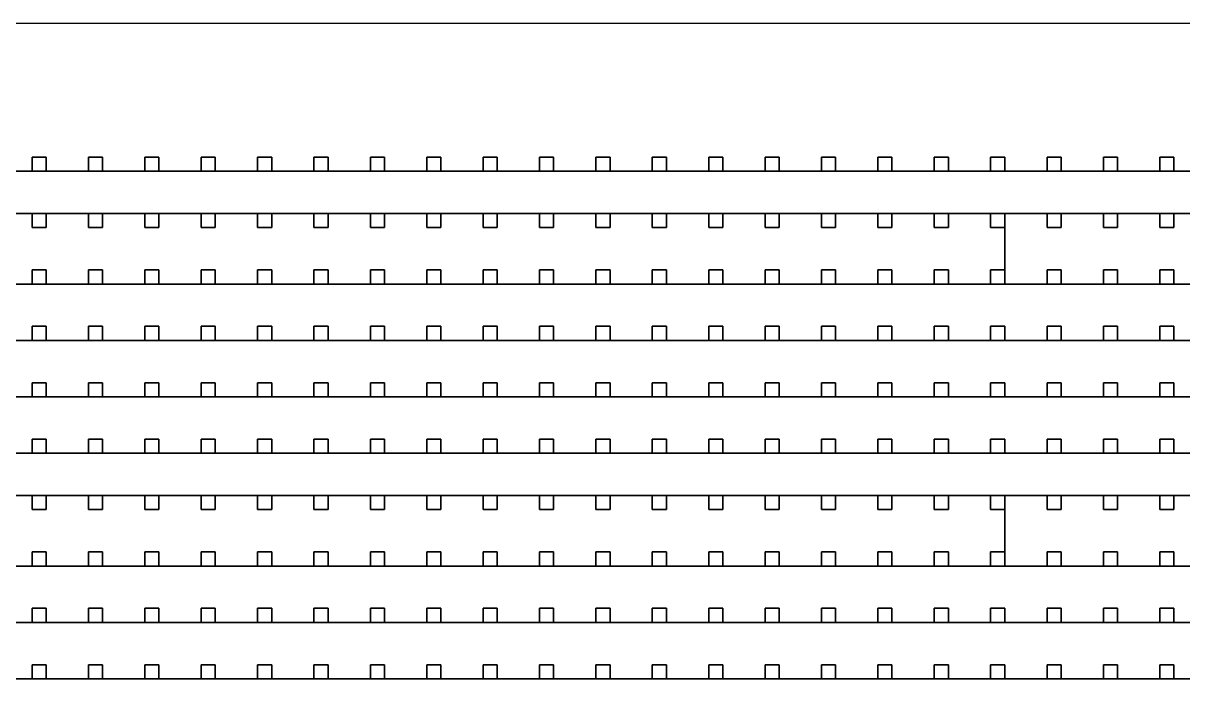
# Model space of a CAD drawing. Extents: x -3500 to 3500, y -3500 to 3500.
# Drawn here: x -1778 to 278, y 2338 to 3500 of the extents above; entities that cross this region are included whole.
import ezdxf

# ---------------------------------------------------------------- set-up
doc = ezdxf.new("R2010")
doc.units = 0
for name, color, linetype in [('L5D0', 3, 'CONTINUOUS'), ('L5D100', 7, 'CONTINUOUS'), ('L5D101', 6, 'CONTINUOUS')]:
    doc.layers.add(name, color=color, linetype=linetype)

# ---------------------------------------------------------------- blocks, each defined once
blk = doc.blocks.new('ground_main_5')
at = {"layer": 'L5D0'}
blk.add_lwpolyline([(-3500, 3500), (3500, 3500)], dxfattribs=at)
blk = doc.blocks.new('TOP_main_5_Cheese_diff')
at = {"layer": 'L5D101'}
for points in [[(-1762.5, 3237.5), (-1762.5, 3262.5), (-1737.5, 3262.5), (-1737.5, 3237.5)], [(-1662.5, 3237.5), (-1662.5, 3262.5), (-1637.5, 3262.5), (-1637.5, 3237.5)], [(-1562.5, 3237.5), (-1562.5, 3262.5), (-1537.5, 3262.5), (-1537.5, 3237.5)], [(-1462.5, 3237.5), (-1462.5, 3262.5), (-1437.5, 3262.5), (-1437.5, 3237.5)], [(-1362.5, 3237.5), (-1362.5, 3262.5), (-1337.5, 3262.5), (-1337.5, 3237.5)], [(-1262.5, 3237.5), (-1262.5, 3262.5), (-1237.5, 3262.5), (-1237.5, 3237.5)], [(-1162.5, 3237.5), (-1162.5, 3262.5), (-1137.5, 3262.5), (-1137.5, 3237.5)], [(-1062.5, 3237.5), (-1062.5, 3262.5), (-1037.5, 3262.5), (-1037.5, 3237.5)], [(-962.5, 3237.5), (-962.5, 3262.5), (-937.5, 3262.5), (-937.5, 3237.5)], [(-862.5, 3237.5), (-862.5, 3262.5), (-837.5, 3262.5), (-837.5, 3237.5)], [(-762.5, 3237.5), (-762.5, 3262.5), (-737.5, 3262.5), (-737.5, 3237.5)], [(-662.5, 3237.5), (-662.5, 3262.5), (-637.5, 3262.5), (-637.5, 3237.5)], [(-562.5, 3237.5), (-562.5, 3262.5), (-537.5, 3262.5), (-537.5, 3237.5)], [(-462.5, 3237.5), (-462.5, 3262.5), (-437.5, 3262.5), (-437.5, 3237.5)], [(-362.5, 3237.5), (-362.5, 3262.5), (-337.5, 3262.5), (-337.5, 3237.5)], [(-262.5, 3237.5), (-262.5, 3262.5), (-237.5, 3262.5), (-237.5, 3237.5)], [(-162.5, 3237.5), (-162.5, 3262.5), (-137.5, 3262.5), (-137.5, 3237.5)], [(-62.5, 3237.5), (-62.5, 3262.5), (-37.5, 3262.5), (-37.5, 3237.5)], [(37.5, 3237.5), (37.5, 3262.5), (62.5, 3262.5), (62.5, 3237.5)], [(137.5, 3237.5), (137.5, 3262.5), (162.5, 3262.5), (162.5, 3237.5)], [(237.5, 3237.5), (237.5, 3262.5), (262.5, 3262.5), (262.5, 3237.5)], [(-1762.5, 3137.5), (-1762.5, 3162.5), (-1737.5, 3162.5), (-1737.5, 3137.5)], [(-1662.5, 3137.5), (-1662.5, 3162.5), (-1637.5, 3162.5), (-1637.5, 3137.5)], [(-1562.5, 3137.5), (-1562.5, 3162.5), (-1537.5, 3162.5), (-1537.5, 3137.5)], [(-1462.5, 3137.5), (-1462.5, 3162.5), (-1437.5, 3162.5), (-1437.5, 3137.5)], [(-1362.5, 3137.5), (-1362.5, 3162.5), (-1337.5, 3162.5), (-1337.5, 3137.5)], [(-1262.5, 3137.5), (-1262.5, 3162.5), (-1237.5, 3162.5), (-1237.5, 3137.5)], [(-1162.5, 3137.5), (-1162.5, 3162.5), (-1137.5, 3162.5), (-1137.5, 3137.5)], [(-1062.5, 3137.5), (-1062.5, 3162.5), (-1037.5, 3162.5), (-1037.5, 3137.5)], [(-962.5, 3137.5), (-962.5, 3162.5), (-937.5, 3162.5), (-937.5, 3137.5)], [(-862.5, 3137.5), (-862.5, 3162.5), (-837.5, 3162.5), (-837.5, 3137.5)], [(-762.5, 3137.5), (-762.5, 3162.5), (-737.5, 3162.5), (-737.5, 3137.5)], [(-662.5, 3137.5), (-662.5, 3162.5), (-637.5, 3162.5), (-637.5, 3137.5)], [(-562.5, 3137.5), (-562.5, 3162.5), (-537.5, 3162.5), (-537.5, 3137.5)], [(-462.5, 3137.5), (-462.5, 3162.5), (-437.5, 3162.5), (-437.5, 3137.5)], [(-362.5, 3137.5), (-362.5, 3162.5), (-337.5, 3162.5), (-337.5, 3137.5)], [(-262.5, 3137.5), (-262.5, 3162.5), (-237.5, 3162.5), (-237.5, 3137.5)], [(-162.5, 3137.5), (-162.5, 3162.5), (-137.5, 3162.5), (-137.5, 3137.5)], [(-62.5, 3137.5), (-62.5, 3162.5), (-37.5, 3162.5), (-37.5, 3137.5)], [(37.5, 3137.5), (37.5, 3162.5), (62.5, 3162.5), (62.5, 3137.5)], [(137.5, 3137.5), (137.5, 3162.5), (162.5, 3162.5), (162.5, 3137.5)], [(237.5, 3137.5), (237.5, 3162.5), (262.5, 3162.5), (262.5, 3137.5)], [(-1762.5, 3037.5), (-1762.5, 3062.5), (-1737.5, 3062.5), (-1737.5, 3037.5)], [(-1662.5, 3037.5), (-1662.5, 3062.5), (-1637.5, 3062.5), (-1637.5, 3037.5)], [(-1562.5, 3037.5), (-1562.5, 3062.5), (-1537.5, 3062.5), (-1537.5, 3037.5)], [(-1462.5, 3037.5), (-1462.5, 3062.5), (-1437.5, 3062.5), (-1437.5, 3037.5)], [(-1362.5, 3037.5), (-1362.5, 3062.5), (-1337.5, 3062.5), (-1337.5, 3037.5)], [(-1262.5, 3037.5), (-1262.5, 3062.5), (-1237.5, 3062.5), (-1237.5, 3037.5)], [(-1162.5, 3037.5), (-1162.5, 3062.5), (-1137.5, 3062.5), (-1137.5, 3037.5)], [(-1062.5, 3037.5), (-1062.5, 3062.5), (-1037.5, 3062.5), (-1037.5, 3037.5)], [(-962.5, 3037.5), (-962.5, 3062.5), (-937.5, 3062.5), (-937.5, 3037.5)], [(-862.5, 3037.5), (-862.5, 3062.5), (-837.5, 3062.5), (-837.5, 3037.5)], [(-762.5, 3037.5), (-762.5, 3062.5), (-737.5, 3062.5), (-737.5, 3037.5)], [(-662.5, 3037.5), (-662.5, 3062.5), (-637.5, 3062.5), (-637.5, 3037.5)], [(-562.5, 3037.5), (-562.5, 3062.5), (-537.5, 3062.5), (-537.5, 3037.5)], [(-462.5, 3037.5), (-462.5, 3062.5), (-437.5, 3062.5), (-437.5, 3037.5)], [(-362.5, 3037.5), (-362.5, 3062.5), (-337.5, 3062.5), (-337.5, 3037.5)], [(-262.5, 3037.5), (-262.5, 3062.5), (-237.5, 3062.5), (-237.5, 3037.5)], [(-162.5, 3037.5), (-162.5, 3062.5), (-137.5, 3062.5), (-137.5, 3037.5)], [(-62.5, 3037.5), (-62.5, 3062.5), (-37.5, 3062.5), (-37.5, 3037.5)], [(37.5, 3037.5), (37.5, 3062.5), (62.5, 3062.5), (62.5, 3037.5)], [(137.5, 3037.5), (137.5, 3062.5), (162.5, 3062.5), (162.5, 3037.5)], [(237.5, 3037.5), (237.5, 3062.5), (262.5, 3062.5), (262.5, 3037.5)], [(-1762.5, 2937.5), (-1762.5, 2962.5), (-1737.5, 2962.5), (-1737.5, 2937.5)], [(-1662.5, 2937.5), (-1662.5, 2962.5), (-1637.5, 2962.5), (-1637.5, 2937.5)], [(-1562.5, 2937.5), (-1562.5, 2962.5), (-1537.5, 2962.5), (-1537.5, 2937.5)], [(-1462.5, 2937.5), (-1462.5, 2962.5), (-1437.5, 2962.5), (-1437.5, 2937.5)], [(-1362.5, 2937.5), (-1362.5, 2962.5), (-1337.5, 2962.5), (-1337.5, 2937.5)], [(-1262.5, 2937.5), (-1262.5, 2962.5), (-1237.5, 2962.5), (-1237.5, 2937.5)], [(-1162.5, 2937.5), (-1162.5, 2962.5), (-1137.5, 2962.5), (-1137.5, 2937.5)], [(-1062.5, 2937.5), (-1062.5, 2962.5), (-1037.5, 2962.5), (-1037.5, 2937.5)], [(-962.5, 2937.5), (-962.5, 2962.5), (-937.5, 2962.5), (-937.5, 2937.5)], [(-862.5, 2937.5), (-862.5, 2962.5), (-837.5, 2962.5), (-837.5, 2937.5)], [(-762.5, 2937.5), (-762.5, 2962.5), (-737.5, 2962.5), (-737.5, 2937.5)], [(-662.5, 2937.5), (-662.5, 2962.5), (-637.5, 2962.5), (-637.5, 2937.5)], [(-562.5, 2937.5), (-562.5, 2962.5), (-537.5, 2962.5), (-537.5, 2937.5)], [(-462.5, 2937.5), (-462.5, 2962.5), (-437.5, 2962.5), (-437.5, 2937.5)], [(-362.5, 2937.5), (-362.5, 2962.5), (-337.5, 2962.5), (-337.5, 2937.5)], [(-262.5, 2937.5), (-262.5, 2962.5), (-237.5, 2962.5), (-237.5, 2937.5)], [(-162.5, 2937.5), (-162.5, 2962.5), (-137.5, 2962.5), (-137.5, 2937.5)], [(-62.5, 2937.5), (-62.5, 2962.5), (-37.5, 2962.5), (-37.5, 2937.5)], [(37.5, 2937.5), (37.5, 2962.5), (62.5, 2962.5), (62.5, 2937.5)], [(137.5, 2937.5), (137.5, 2962.5), (162.5, 2962.5), (162.5, 2937.5)], [(237.5, 2937.5), (237.5, 2962.5), (262.5, 2962.5), (262.5, 2937.5)], [(-1762.5, 2837.5), (-1762.5, 2862.5), (-1737.5, 2862.5), (-1737.5, 2837.5)], [(-1662.5, 2837.5), (-1662.5, 2862.5), (-1637.5, 2862.5), (-1637.5, 2837.5)], [(-1562.5, 2837.5), (-1562.5, 2862.5), (-1537.5, 2862.5), (-1537.5, 2837.5)], [(-1462.5, 2837.5), (-1462.5, 2862.5), (-1437.5, 2862.5), (-1437.5, 2837.5)], [(-1362.5, 2837.5), (-1362.5, 2862.5), (-1337.5, 2862.5), (-1337.5, 2837.5)], [(-1262.5, 2837.5), (-1262.5, 2862.5), (-1237.5, 2862.5), (-1237.5, 2837.5)], [(-1162.5, 2837.5), (-1162.5, 2862.5), (-1137.5, 2862.5), (-1137.5, 2837.5)], [(-1062.5, 2837.5), (-1062.5, 2862.5), (-1037.5, 2862.5), (-1037.5, 2837.5)], [(-962.5, 2837.5), (-962.5, 2862.5), (-937.5, 2862.5), (-937.5, 2837.5)], [(-862.5, 2837.5), (-862.5, 2862.5), (-837.5, 2862.5), (-837.5, 2837.5)], [(-762.5, 2837.5), (-762.5, 2862.5), (-737.5, 2862.5), (-737.5, 2837.5)], [(-662.5, 2837.5), (-662.5, 2862.5), (-637.5, 2862.5), (-637.5, 2837.5)], [(-562.5, 2837.5), (-562.5, 2862.5), (-537.5, 2862.5), (-537.5, 2837.5)], [(-462.5, 2837.5), (-462.5, 2862.5), (-437.5, 2862.5), (-437.5, 2837.5)], [(-362.5, 2837.5), (-362.5, 2862.5), (-337.5, 2862.5), (-337.5, 2837.5)], [(-262.5, 2837.5), (-262.5, 2862.5), (-237.5, 2862.5), (-237.5, 2837.5)], [(-162.5, 2837.5), (-162.5, 2862.5), (-137.5, 2862.5), (-137.5, 2837.5)], [(-62.5, 2837.5), (-62.5, 2862.5), (-37.5, 2862.5), (-37.5, 2837.5)], [(37.5, 2837.5), (37.5, 2862.5), (62.5, 2862.5), (62.5, 2837.5)], [(137.5, 2837.5), (137.5, 2862.5), (162.5, 2862.5), (162.5, 2837.5)], [(237.5, 2837.5), (237.5, 2862.5), (262.5, 2862.5), (262.5, 2837.5)], [(-1762.5, 2737.5), (-1762.5, 2762.5), (-1737.5, 2762.5), (-1737.5, 2737.5)], [(-1662.5, 2737.5), (-1662.5, 2762.5), (-1637.5, 2762.5), (-1637.5, 2737.5)], [(-1562.5, 2737.5), (-1562.5, 2762.5), (-1537.5, 2762.5), (-1537.5, 2737.5)], [(-1462.5, 2737.5), (-1462.5, 2762.5), (-1437.5, 2762.5), (-1437.5, 2737.5)], [(-1362.5, 2737.5), (-1362.5, 2762.5), (-1337.5, 2762.5), (-1337.5, 2737.5)], [(-1262.5, 2737.5), (-1262.5, 2762.5), (-1237.5, 2762.5), (-1237.5, 2737.5)], [(-1162.5, 2737.5), (-1162.5, 2762.5), (-1137.5, 2762.5), (-1137.5, 2737.5)], [(-1062.5, 2737.5), (-1062.5, 2762.5), (-1037.5, 2762.5), (-1037.5, 2737.5)], [(-962.5, 2737.5), (-962.5, 2762.5), (-937.5, 2762.5), (-937.5, 2737.5)], [(-862.5, 2737.5), (-862.5, 2762.5), (-837.5, 2762.5), (-837.5, 2737.5)], [(-762.5, 2737.5), (-762.5, 2762.5), (-737.5, 2762.5), (-737.5, 2737.5)], [(-662.5, 2737.5), (-662.5, 2762.5), (-637.5, 2762.5), (-637.5, 2737.5)], [(-562.5, 2737.5), (-562.5, 2762.5), (-537.5, 2762.5), (-537.5, 2737.5)], [(-462.5, 2737.5), (-462.5, 2762.5), (-437.5, 2762.5), (-437.5, 2737.5)], [(-362.5, 2737.5), (-362.5, 2762.5), (-337.5, 2762.5), (-337.5, 2737.5)], [(-262.5, 2737.5), (-262.5, 2762.5), (-237.5, 2762.5), (-237.5, 2737.5)], [(-162.5, 2737.5), (-162.5, 2762.5), (-137.5, 2762.5), (-137.5, 2737.5)], [(-62.5, 2737.5), (-62.5, 2762.5), (-37.5, 2762.5), (-37.5, 2737.5)], [(37.5, 2737.5), (37.5, 2762.5), (62.5, 2762.5), (62.5, 2737.5)], [(137.5, 2737.5), (137.5, 2762.5), (162.5, 2762.5), (162.5, 2737.5)], [(237.5, 2737.5), (237.5, 2762.5), (262.5, 2762.5), (262.5, 2737.5)], [(-1762.5, 2637.5), (-1762.5, 2662.5), (-1737.5, 2662.5), (-1737.5, 2637.5)], [(-1662.5, 2637.5), (-1662.5, 2662.5), (-1637.5, 2662.5), (-1637.5, 2637.5)], [(-1562.5, 2637.5), (-1562.5, 2662.5), (-1537.5, 2662.5), (-1537.5, 2637.5)], [(-1462.5, 2637.5), (-1462.5, 2662.5), (-1437.5, 2662.5), (-1437.5, 2637.5)], [(-1362.5, 2637.5), (-1362.5, 2662.5), (-1337.5, 2662.5), (-1337.5, 2637.5)], [(-1262.5, 2637.5), (-1262.5, 2662.5), (-1237.5, 2662.5), (-1237.5, 2637.5)], [(-1162.5, 2637.5), (-1162.5, 2662.5), (-1137.5, 2662.5), (-1137.5, 2637.5)], [(-1062.5, 2637.5), (-1062.5, 2662.5), (-1037.5, 2662.5), (-1037.5, 2637.5)], [(-962.5, 2637.5), (-962.5, 2662.5), (-937.5, 2662.5), (-937.5, 2637.5)], [(-862.5, 2637.5), (-862.5, 2662.5), (-837.5, 2662.5), (-837.5, 2637.5)], [(-762.5, 2637.5), (-762.5, 2662.5), (-737.5, 2662.5), (-737.5, 2637.5)], [(-662.5, 2637.5), (-662.5, 2662.5), (-637.5, 2662.5), (-637.5, 2637.5)], [(-562.5, 2637.5), (-562.5, 2662.5), (-537.5, 2662.5), (-537.5, 2637.5)], [(-462.5, 2637.5), (-462.5, 2662.5), (-437.5, 2662.5), (-437.5, 2637.5)], [(-362.5, 2637.5), (-362.5, 2662.5), (-337.5, 2662.5), (-337.5, 2637.5)], [(-262.5, 2637.5), (-262.5, 2662.5), (-237.5, 2662.5), (-237.5, 2637.5)], [(-162.5, 2637.5), (-162.5, 2662.5), (-137.5, 2662.5), (-137.5, 2637.5)], [(-62.5, 2637.5), (-62.5, 2662.5), (-37.5, 2662.5), (-37.5, 2637.5)], [(37.5, 2637.5), (37.5, 2662.5), (62.5, 2662.5), (62.5, 2637.5)], [(137.5, 2637.5), (137.5, 2662.5), (162.5, 2662.5), (162.5, 2637.5)], [(237.5, 2637.5), (237.5, 2662.5), (262.5, 2662.5), (262.5, 2637.5)], [(-1762.5, 2537.5), (-1762.5, 2562.5), (-1737.5, 2562.5), (-1737.5, 2537.5)], [(-1662.5, 2537.5), (-1662.5, 2562.5), (-1637.5, 2562.5), (-1637.5, 2537.5)], [(-1562.5, 2537.5), (-1562.5, 2562.5), (-1537.5, 2562.5), (-1537.5, 2537.5)], [(-1462.5, 2537.5), (-1462.5, 2562.5), (-1437.5, 2562.5), (-1437.5, 2537.5)], [(-1362.5, 2537.5), (-1362.5, 2562.5), (-1337.5, 2562.5), (-1337.5, 2537.5)], [(-1262.5, 2537.5), (-1262.5, 2562.5), (-1237.5, 2562.5), (-1237.5, 2537.5)], [(-1162.5, 2537.5), (-1162.5, 2562.5), (-1137.5, 2562.5), (-1137.5, 2537.5)], [(-1062.5, 2537.5), (-1062.5, 2562.5), (-1037.5, 2562.5), (-1037.5, 2537.5)], [(-962.5, 2537.5), (-962.5, 2562.5), (-937.5, 2562.5), (-937.5, 2537.5)], [(-862.5, 2537.5), (-862.5, 2562.5), (-837.5, 2562.5), (-837.5, 2537.5)], [(-762.5, 2537.5), (-762.5, 2562.5), (-737.5, 2562.5), (-737.5, 2537.5)], [(-662.5, 2537.5), (-662.5, 2562.5), (-637.5, 2562.5), (-637.5, 2537.5)], [(-562.5, 2537.5), (-562.5, 2562.5), (-537.5, 2562.5), (-537.5, 2537.5)], [(-462.5, 2537.5), (-462.5, 2562.5), (-437.5, 2562.5), (-437.5, 2537.5)], [(-362.5, 2537.5), (-362.5, 2562.5), (-337.5, 2562.5), (-337.5, 2537.5)], [(-262.5, 2537.5), (-262.5, 2562.5), (-237.5, 2562.5), (-237.5, 2537.5)], [(-162.5, 2537.5), (-162.5, 2562.5), (-137.5, 2562.5), (-137.5, 2537.5)], [(-62.5, 2537.5), (-62.5, 2562.5), (-37.5, 2562.5), (-37.5, 2537.5)], [(37.5, 2537.5), (37.5, 2562.5), (62.5, 2562.5), (62.5, 2537.5)], [(137.5, 2537.5), (137.5, 2562.5), (162.5, 2562.5), (162.5, 2537.5)], [(237.5, 2537.5), (237.5, 2562.5), (262.5, 2562.5), (262.5, 2537.5)], [(-1762.5, 2437.5), (-1762.5, 2462.5), (-1737.5, 2462.5), (-1737.5, 2437.5)], [(-1662.5, 2437.5), (-1662.5, 2462.5), (-1637.5, 2462.5), (-1637.5, 2437.5)], [(-1562.5, 2437.5), (-1562.5, 2462.5), (-1537.5, 2462.5), (-1537.5, 2437.5)], [(-1462.5, 2437.5), (-1462.5, 2462.5), (-1437.5, 2462.5), (-1437.5, 2437.5)], [(-1362.5, 2437.5), (-1362.5, 2462.5), (-1337.5, 2462.5), (-1337.5, 2437.5)], [(-1262.5, 2437.5), (-1262.5, 2462.5), (-1237.5, 2462.5), (-1237.5, 2437.5)], [(-1162.5, 2437.5), (-1162.5, 2462.5), (-1137.5, 2462.5), (-1137.5, 2437.5)], [(-1062.5, 2437.5), (-1062.5, 2462.5), (-1037.5, 2462.5), (-1037.5, 2437.5)], [(-962.5, 2437.5), (-962.5, 2462.5), (-937.5, 2462.5), (-937.5, 2437.5)], [(-862.5, 2437.5), (-862.5, 2462.5), (-837.5, 2462.5), (-837.5, 2437.5)], [(-762.5, 2437.5), (-762.5, 2462.5), (-737.5, 2462.5), (-737.5, 2437.5)], [(-662.5, 2437.5), (-662.5, 2462.5), (-637.5, 2462.5), (-637.5, 2437.5)], [(-562.5, 2437.5), (-562.5, 2462.5), (-537.5, 2462.5), (-537.5, 2437.5)], [(-462.5, 2437.5), (-462.5, 2462.5), (-437.5, 2462.5), (-437.5, 2437.5)], [(-362.5, 2437.5), (-362.5, 2462.5), (-337.5, 2462.5), (-337.5, 2437.5)], [(-262.5, 2437.5), (-262.5, 2462.5), (-237.5, 2462.5), (-237.5, 2437.5)], [(-162.5, 2437.5), (-162.5, 2462.5), (-137.5, 2462.5), (-137.5, 2437.5)], [(-62.5, 2437.5), (-62.5, 2462.5), (-37.5, 2462.5), (-37.5, 2437.5)], [(37.5, 2437.5), (37.5, 2462.5), (62.5, 2462.5), (62.5, 2437.5)], [(137.5, 2437.5), (137.5, 2462.5), (162.5, 2462.5), (162.5, 2437.5)], [(237.5, 2437.5), (237.5, 2462.5), (262.5, 2462.5), (262.5, 2437.5)], [(-1762.5, 2337.5), (-1762.5, 2362.5), (-1737.5, 2362.5), (-1737.5, 2337.5)], [(-1662.5, 2337.5), (-1662.5, 2362.5), (-1637.5, 2362.5), (-1637.5, 2337.5)], [(-1562.5, 2337.5), (-1562.5, 2362.5), (-1537.5, 2362.5), (-1537.5, 2337.5)], [(-1462.5, 2337.5), (-1462.5, 2362.5), (-1437.5, 2362.5), (-1437.5, 2337.5)], [(-1362.5, 2337.5), (-1362.5, 2362.5), (-1337.5, 2362.5), (-1337.5, 2337.5)], [(-1262.5, 2337.5), (-1262.5, 2362.5), (-1237.5, 2362.5), (-1237.5, 2337.5)], [(-1162.5, 2337.5), (-1162.5, 2362.5), (-1137.5, 2362.5), (-1137.5, 2337.5)], [(-1062.5, 2337.5), (-1062.5, 2362.5), (-1037.5, 2362.5), (-1037.5, 2337.5)], [(-962.5, 2337.5), (-962.5, 2362.5), (-937.5, 2362.5), (-937.5, 2337.5)], [(-862.5, 2337.5), (-862.5, 2362.5), (-837.5, 2362.5), (-837.5, 2337.5)], [(-762.5, 2337.5), (-762.5, 2362.5), (-737.5, 2362.5), (-737.5, 2337.5)], [(-662.5, 2337.5), (-662.5, 2362.5), (-637.5, 2362.5), (-637.5, 2337.5)], [(-562.5, 2337.5), (-562.5, 2362.5), (-537.5, 2362.5), (-537.5, 2337.5)], [(-462.5, 2337.5), (-462.5, 2362.5), (-437.5, 2362.5), (-437.5, 2337.5)], [(-362.5, 2337.5), (-362.5, 2362.5), (-337.5, 2362.5), (-337.5, 2337.5)], [(-262.5, 2337.5), (-262.5, 2362.5), (-237.5, 2362.5), (-237.5, 2337.5)], [(-162.5, 2337.5), (-162.5, 2362.5), (-137.5, 2362.5), (-137.5, 2337.5)], [(-62.5, 2337.5), (-62.5, 2362.5), (-37.5, 2362.5), (-37.5, 2337.5)], [(37.5, 2337.5), (37.5, 2362.5), (62.5, 2362.5), (62.5, 2337.5)], [(137.5, 2337.5), (137.5, 2362.5), (162.5, 2362.5), (162.5, 2337.5)], [(237.5, 2337.5), (237.5, 2362.5), (262.5, 2362.5), (262.5, 2337.5)]]:
    blk.add_lwpolyline(points, close=True, dxfattribs=at)
blk = doc.blocks.new('TOP_main_5_Cheese_100')
at = {"layer": 'L5D100'}
for points in [[(-1837.5, 3237.5), (-1762.5, 3237.5), (-1737.5, 3237.5), (-1662.5, 3237.5), (-1637.5, 3237.5), (-1562.5, 3237.5), (-1537.5, 3237.5), (-1462.5, 3237.5), (-1437.5, 3237.5), (-1362.5, 3237.5), (-1337.5, 3237.5), (-1262.5, 3237.5), (-1237.5, 3237.5), (-1162.5, 3237.5), (-1137.5, 3237.5), (-1062.5, 3237.5), (-1037.5, 3237.5), (-962.5, 3237.5), (-937.5, 3237.5), (-862.5, 3237.5), (-837.5, 3237.5), (-762.5, 3237.5), (-737.5, 3237.5), (-662.5, 3237.5), (-637.5, 3237.5), (-562.5, 3237.5), (-537.5, 3237.5), (-462.5, 3237.5), (-437.5, 3237.5), (-362.5, 3237.5), (-337.5, 3237.5), (-262.5, 3237.5), (-237.5, 3237.5), (-162.5, 3237.5), (-137.5, 3237.5), (-62.5, 3237.5), (-37.5, 3237.5), (37.5, 3237.5), (62.5, 3237.5), (137.5, 3237.5), (162.5, 3237.5), (237.5, 3237.5), (262.5, 3237.5), (337.5, 3237.5)], [(337.5, 3237.5), (262.5, 3237.5), (262.5, 3262.5), (237.5, 3262.5), (237.5, 3237.5), (162.5, 3237.5), (162.5, 3262.5), (137.5, 3262.5), (137.5, 3237.5), (62.5, 3237.5), (62.5, 3262.5), (37.5, 3262.5), (37.5, 3237.5), (-37.5, 3237.5), (-37.5, 3262.5), (-62.5, 3262.5), (-62.5, 3237.5), (-137.5, 3237.5), (-137.5, 3262.5), (-162.5, 3262.5), (-162.5, 3237.5), (-237.5, 3237.5), (-237.5, 3262.5), (-262.5, 3262.5), (-262.5, 3237.5), (-337.5, 3237.5), (-337.5, 3262.5), (-362.5, 3262.5), (-362.5, 3237.5), (-437.5, 3237.5), (-437.5, 3262.5), (-462.5, 3262.5), (-462.5, 3237.5), (-537.5, 3237.5), (-537.5, 3262.5), (-562.5, 3262.5), (-562.5, 3237.5), (-637.5, 3237.5), (-637.5, 3262.5), (-662.5, 3262.5), (-662.5, 3237.5), (-737.5, 3237.5), (-737.5, 3262.5), (-762.5, 3262.5), (-762.5, 3237.5), (-837.5, 3237.5), (-837.5, 3262.5), (-862.5, 3262.5), (-862.5, 3237.5), (-937.5, 3237.5), (-937.5, 3262.5), (-962.5, 3262.5), (-962.5, 3237.5), (-1037.5, 3237.5), (-1037.5, 3262.5), (-1062.5, 3262.5), (-1062.5, 3237.5), (-1137.5, 3237.5), (-1137.5, 3262.5), (-1162.5, 3262.5), (-1162.5, 3237.5), (-1237.5, 3237.5), (-1237.5, 3262.5), (-1262.5, 3262.5), (-1262.5, 3237.5), (-1337.5, 3237.5), (-1337.5, 3262.5), (-1362.5, 3262.5), (-1362.5, 3237.5), (-1437.5, 3237.5), (-1437.5, 3262.5), (-1462.5, 3262.5), (-1462.5, 3237.5), (-1537.5, 3237.5), (-1537.5, 3262.5), (-1562.5, 3262.5), (-1562.5, 3237.5), (-1637.5, 3237.5), (-1637.5, 3262.5), (-1662.5, 3262.5), (-1662.5, 3237.5), (-1737.5, 3237.5), (-1737.5, 3262.5), (-1762.5, 3262.5), (-1762.5, 3237.5), (-1837.5, 3237.5)], [(-3500, 3500), (3500, 3500)], [(3500, 3162.5), (-3500, 3162.5)], [(-1837.5, 3162.5), (-1762.5, 3162.5), (-1762.5, 3137.5), (-1737.5, 3137.5), (-1737.5, 3162.5), (-1662.5, 3162.5), (-1662.5, 3137.5), (-1637.5, 3137.5), (-1637.5, 3162.5), (-1562.5, 3162.5), (-1562.5, 3137.5), (-1537.5, 3137.5), (-1537.5, 3162.5), (-1462.5, 3162.5), (-1462.5, 3137.5), (-1437.5, 3137.5), (-1437.5, 3162.5), (-1362.5, 3162.5), (-1362.5, 3137.5), (-1337.5, 3137.5), (-1337.5, 3162.5), (-1262.5, 3162.5), (-1262.5, 3137.5), (-1237.5, 3137.5), (-1237.5, 3162.5), (-1162.5, 3162.5), (-1162.5, 3137.5), (-1137.5, 3137.5), (-1137.5, 3162.5), (-1062.5, 3162.5), (-1062.5, 3137.5), (-1037.5, 3137.5), (-1037.5, 3162.5), (-962.5, 3162.5), (-962.5, 3137.5), (-937.5, 3137.5), (-937.5, 3162.5), (-862.5, 3162.5), (-862.5, 3137.5), (-837.5, 3137.5), (-837.5, 3162.5), (-762.5, 3162.5), (-762.5, 3137.5), (-737.5, 3137.5), (-737.5, 3162.5), (-662.5, 3162.5), (-662.5, 3137.5), (-637.5, 3137.5), (-637.5, 3162.5), (-562.5, 3162.5), (-562.5, 3137.5), (-537.5, 3137.5), (-537.5, 3162.5), (-462.5, 3162.5), (-462.5, 3137.5), (-437.5, 3137.5), (-437.5, 3162.5), (-362.5, 3162.5), (-362.5, 3137.5), (-337.5, 3137.5), (-337.5, 3162.5), (-262.5, 3162.5), (-262.5, 3137.5), (-237.5, 3137.5), (-237.5, 3162.5), (-162.5, 3162.5), (-162.5, 3137.5), (-137.5, 3137.5), (-137.5, 3162.5), (-62.5, 3162.5), (-62.5, 3137.5), (-37.5, 3137.5), (-37.5, 3062.5), (-62.5, 3062.5), (-62.5, 3037.5), (-137.5, 3037.5), (-137.5, 3062.5), (-162.5, 3062.5), (-162.5, 3037.5), (-237.5, 3037.5), (-237.5, 3062.5), (-262.5, 3062.5), (-262.5, 3037.5), (-337.5, 3037.5), (-337.5, 3062.5), (-362.5, 3062.5), (-362.5, 3037.5), (-437.5, 3037.5), (-437.5, 3062.5), (-462.5, 3062.5), (-462.5, 3037.5), (-537.5, 3037.5), (-537.5, 3062.5), (-562.5, 3062.5), (-562.5, 3037.5), (-637.5, 3037.5), (-637.5, 3062.5), (-662.5, 3062.5), (-662.5, 3037.5), (-737.5, 3037.5), (-737.5, 3062.5), (-762.5, 3062.5), (-762.5, 3037.5), (-837.5, 3037.5), (-837.5, 3062.5), (-862.5, 3062.5), (-862.5, 3037.5), (-937.5, 3037.5), (-937.5, 3062.5), (-962.5, 3062.5), (-962.5, 3037.5), (-1037.5, 3037.5), (-1037.5, 3062.5), (-1062.5, 3062.5), (-1062.5, 3037.5), (-1137.5, 3037.5), (-1137.5, 3062.5), (-1162.5, 3062.5), (-1162.5, 3037.5), (-1237.5, 3037.5), (-1237.5, 3062.5), (-1262.5, 3062.5), (-1262.5, 3037.5), (-1337.5, 3037.5), (-1337.5, 3062.5), (-1362.5, 3062.5), (-1362.5, 3037.5), (-1437.5, 3037.5), (-1437.5, 3062.5), (-1462.5, 3062.5), (-1462.5, 3037.5), (-1537.5, 3037.5), (-1537.5, 3062.5), (-1562.5, 3062.5), (-1562.5, 3037.5), (-1637.5, 3037.5), (-1637.5, 3062.5), (-1662.5, 3062.5), (-1662.5, 3037.5), (-1737.5, 3037.5), (-1737.5, 3062.5), (-1762.5, 3062.5), (-1762.5, 3037.5), (-1837.5, 3037.5)], [(337.5, 3037.5), (262.5, 3037.5), (262.5, 3062.5), (237.5, 3062.5), (237.5, 3037.5), (162.5, 3037.5), (162.5, 3062.5), (137.5, 3062.5), (137.5, 3037.5), (62.5, 3037.5), (62.5, 3062.5), (37.5, 3062.5), (37.5, 3037.5), (-37.5, 3037.5), (-37.5, 3162.5), (37.5, 3162.5), (37.5, 3137.5), (62.5, 3137.5), (62.5, 3162.5), (137.5, 3162.5), (137.5, 3137.5), (162.5, 3137.5), (162.5, 3162.5), (237.5, 3162.5), (237.5, 3137.5), (262.5, 3137.5), (262.5, 3162.5), (337.5, 3162.5)], [(-3500, 3037.5), (3500, 3037.5)], [(337.5, 2937.5), (262.5, 2937.5), (262.5, 2962.5), (237.5, 2962.5), (237.5, 2937.5), (162.5, 2937.5), (162.5, 2962.5), (137.5, 2962.5), (137.5, 2937.5), (62.5, 2937.5), (62.5, 2962.5), (37.5, 2962.5), (37.5, 2937.5), (-37.5, 2937.5), (-37.5, 2962.5), (-62.5, 2962.5), (-62.5, 2937.5), (-137.5, 2937.5), (-137.5, 2962.5), (-162.5, 2962.5), (-162.5, 2937.5), (-237.5, 2937.5), (-237.5, 2962.5), (-262.5, 2962.5), (-262.5, 2937.5), (-337.5, 2937.5), (-337.5, 2962.5), (-362.5, 2962.5), (-362.5, 2937.5), (-437.5, 2937.5), (-437.5, 2962.5), (-462.5, 2962.5), (-462.5, 2937.5), (-537.5, 2937.5), (-537.5, 2962.5), (-562.5, 2962.5), (-562.5, 2937.5), (-637.5, 2937.5), (-637.5, 2962.5), (-662.5, 2962.5), (-662.5, 2937.5), (-737.5, 2937.5), (-737.5, 2962.5), (-762.5, 2962.5), (-762.5, 2937.5), (-837.5, 2937.5), (-837.5, 2962.5), (-862.5, 2962.5), (-862.5, 2937.5), (-937.5, 2937.5), (-937.5, 2962.5), (-962.5, 2962.5), (-962.5, 2937.5), (-1037.5, 2937.5), (-1037.5, 2962.5), (-1062.5, 2962.5), (-1062.5, 2937.5), (-1137.5, 2937.5), (-1137.5, 2962.5), (-1162.5, 2962.5), (-1162.5, 2937.5), (-1237.5, 2937.5), (-1237.5, 2962.5), (-1262.5, 2962.5), (-1262.5, 2937.5), (-1337.5, 2937.5), (-1337.5, 2962.5), (-1362.5, 2962.5), (-1362.5, 2937.5), (-1437.5, 2937.5), (-1437.5, 2962.5), (-1462.5, 2962.5), (-1462.5, 2937.5), (-1537.5, 2937.5), (-1537.5, 2962.5), (-1562.5, 2962.5), (-1562.5, 2937.5), (-1637.5, 2937.5), (-1637.5, 2962.5), (-1662.5, 2962.5), (-1662.5, 2937.5), (-1737.5, 2937.5), (-1737.5, 2962.5), (-1762.5, 2962.5), (-1762.5, 2937.5), (-1837.5, 2937.5)], [(-3500, 2937.5), (3500, 2937.5)], [(337.5, 2837.5), (262.5, 2837.5), (262.5, 2862.5), (237.5, 2862.5), (237.5, 2837.5), (162.5, 2837.5), (162.5, 2862.5), (137.5, 2862.5), (137.5, 2837.5), (62.5, 2837.5), (62.5, 2862.5), (37.5, 2862.5), (37.5, 2837.5), (-37.5, 2837.5), (-37.5, 2862.5), (-62.5, 2862.5), (-62.5, 2837.5), (-137.5, 2837.5), (-137.5, 2862.5), (-162.5, 2862.5), (-162.5, 2837.5), (-237.5, 2837.5), (-237.5, 2862.5), (-262.5, 2862.5), (-262.5, 2837.5), (-337.5, 2837.5), (-337.5, 2862.5), (-362.5, 2862.5), (-362.5, 2837.5), (-437.5, 2837.5), (-437.5, 2862.5), (-462.5, 2862.5), (-462.5, 2837.5), (-537.5, 2837.5), (-537.5, 2862.5), (-562.5, 2862.5), (-562.5, 2837.5), (-637.5, 2837.5), (-637.5, 2862.5), (-662.5, 2862.5), (-662.5, 2837.5), (-737.5, 2837.5), (-737.5, 2862.5), (-762.5, 2862.5), (-762.5, 2837.5), (-837.5, 2837.5), (-837.5, 2862.5), (-862.5, 2862.5), (-862.5, 2837.5), (-937.5, 2837.5), (-937.5, 2862.5), (-962.5, 2862.5), (-962.5, 2837.5), (-1037.5, 2837.5), (-1037.5, 2862.5), (-1062.5, 2862.5), (-1062.5, 2837.5), (-1137.5, 2837.5), (-1137.5, 2862.5), (-1162.5, 2862.5), (-1162.5, 2837.5), (-1237.5, 2837.5), (-1237.5, 2862.5), (-1262.5, 2862.5), (-1262.5, 2837.5), (-1337.5, 2837.5), (-1337.5, 2862.5), (-1362.5, 2862.5), (-1362.5, 2837.5), (-1437.5, 2837.5), (-1437.5, 2862.5), (-1462.5, 2862.5), (-1462.5, 2837.5), (-1537.5, 2837.5), (-1537.5, 2862.5), (-1562.5, 2862.5), (-1562.5, 2837.5), (-1637.5, 2837.5), (-1637.5, 2862.5), (-1662.5, 2862.5), (-1662.5, 2837.5), (-1737.5, 2837.5), (-1737.5, 2862.5), (-1762.5, 2862.5), (-1762.5, 2837.5), (-1837.5, 2837.5)], [(-1837.5, 2737.5), (-1762.5, 2737.5), (-1737.5, 2737.5), (-1662.5, 2737.5), (-1637.5, 2737.5), (-1562.5, 2737.5), (-1537.5, 2737.5), (-1462.5, 2737.5), (-1437.5, 2737.5), (-1362.5, 2737.5), (-1337.5, 2737.5), (-1262.5, 2737.5), (-1237.5, 2737.5), (-1162.5, 2737.5), (-1137.5, 2737.5), (-1062.5, 2737.5), (-1037.5, 2737.5), (-962.5, 2737.5), (-937.5, 2737.5), (-862.5, 2737.5), (-837.5, 2737.5), (-762.5, 2737.5), (-737.5, 2737.5), (-662.5, 2737.5), (-637.5, 2737.5), (-562.5, 2737.5), (-537.5, 2737.5), (-462.5, 2737.5), (-437.5, 2737.5), (-362.5, 2737.5), (-337.5, 2737.5), (-262.5, 2737.5), (-237.5, 2737.5), (-162.5, 2737.5), (-137.5, 2737.5), (-62.5, 2737.5), (-37.5, 2737.5), (37.5, 2737.5), (62.5, 2737.5), (137.5, 2737.5), (162.5, 2737.5), (237.5, 2737.5), (262.5, 2737.5), (337.5, 2737.5)], [(337.5, 2737.5), (262.5, 2737.5), (262.5, 2762.5), (237.5, 2762.5), (237.5, 2737.5), (162.5, 2737.5), (162.5, 2762.5), (137.5, 2762.5), (137.5, 2737.5), (62.5, 2737.5), (62.5, 2762.5), (37.5, 2762.5), (37.5, 2737.5), (-37.5, 2737.5), (-37.5, 2762.5), (-62.5, 2762.5), (-62.5, 2737.5), (-137.5, 2737.5), (-137.5, 2762.5), (-162.5, 2762.5), (-162.5, 2737.5), (-237.5, 2737.5), (-237.5, 2762.5), (-262.5, 2762.5), (-262.5, 2737.5), (-337.5, 2737.5), (-337.5, 2762.5), (-362.5, 2762.5), (-362.5, 2737.5), (-437.5, 2737.5), (-437.5, 2762.5), (-462.5, 2762.5), (-462.5, 2737.5), (-537.5, 2737.5), (-537.5, 2762.5), (-562.5, 2762.5), (-562.5, 2737.5), (-637.5, 2737.5), (-637.5, 2762.5), (-662.5, 2762.5), (-662.5, 2737.5), (-737.5, 2737.5), (-737.5, 2762.5), (-762.5, 2762.5), (-762.5, 2737.5), (-837.5, 2737.5), (-837.5, 2762.5), (-862.5, 2762.5), (-862.5, 2737.5), (-937.5, 2737.5), (-937.5, 2762.5), (-962.5, 2762.5), (-962.5, 2737.5), (-1037.5, 2737.5), (-1037.5, 2762.5), (-1062.5, 2762.5), (-1062.5, 2737.5), (-1137.5, 2737.5), (-1137.5, 2762.5), (-1162.5, 2762.5), (-1162.5, 2737.5), (-1237.5, 2737.5), (-1237.5, 2762.5), (-1262.5, 2762.5), (-1262.5, 2737.5), (-1337.5, 2737.5), (-1337.5, 2762.5), (-1362.5, 2762.5), (-1362.5, 2737.5), (-1437.5, 2737.5), (-1437.5, 2762.5), (-1462.5, 2762.5), (-1462.5, 2737.5), (-1537.5, 2737.5), (-1537.5, 2762.5), (-1562.5, 2762.5), (-1562.5, 2737.5), (-1637.5, 2737.5), (-1637.5, 2762.5), (-1662.5, 2762.5), (-1662.5, 2737.5), (-1737.5, 2737.5), (-1737.5, 2762.5), (-1762.5, 2762.5), (-1762.5, 2737.5), (-1837.5, 2737.5)], [(-3500, 2837.5), (3500, 2837.5)], [(3500, 2662.5), (-3500, 2662.5)], [(-1837.5, 2662.5), (-1762.5, 2662.5), (-1762.5, 2637.5), (-1737.5, 2637.5), (-1737.5, 2662.5), (-1662.5, 2662.5), (-1662.5, 2637.5), (-1637.5, 2637.5), (-1637.5, 2662.5), (-1562.5, 2662.5), (-1562.5, 2637.5), (-1537.5, 2637.5), (-1537.5, 2662.5), (-1462.5, 2662.5), (-1462.5, 2637.5), (-1437.5, 2637.5), (-1437.5, 2662.5), (-1362.5, 2662.5), (-1362.5, 2637.5), (-1337.5, 2637.5), (-1337.5, 2662.5), (-1262.5, 2662.5), (-1262.5, 2637.5), (-1237.5, 2637.5), (-1237.5, 2662.5), (-1162.5, 2662.5), (-1162.5, 2637.5), (-1137.5, 2637.5), (-1137.5, 2662.5), (-1062.5, 2662.5), (-1062.5, 2637.5), (-1037.5, 2637.5), (-1037.5, 2662.5), (-962.5, 2662.5), (-962.5, 2637.5), (-937.5, 2637.5), (-937.5, 2662.5), (-862.5, 2662.5), (-862.5, 2637.5), (-837.5, 2637.5), (-837.5, 2662.5), (-762.5, 2662.5), (-762.5, 2637.5), (-737.5, 2637.5), (-737.5, 2662.5), (-662.5, 2662.5), (-662.5, 2637.5), (-637.5, 2637.5), (-637.5, 2662.5), (-562.5, 2662.5), (-562.5, 2637.5), (-537.5, 2637.5), (-537.5, 2662.5), (-462.5, 2662.5), (-462.5, 2637.5), (-437.5, 2637.5), (-437.5, 2662.5), (-362.5, 2662.5), (-362.5, 2637.5), (-337.5, 2637.5), (-337.5, 2662.5), (-262.5, 2662.5), (-262.5, 2637.5), (-237.5, 2637.5), (-237.5, 2662.5), (-162.5, 2662.5), (-162.5, 2637.5), (-137.5, 2637.5), (-137.5, 2662.5), (-62.5, 2662.5), (-62.5, 2637.5), (-37.5, 2637.5), (-37.5, 2562.5), (-62.5, 2562.5), (-62.5, 2537.5), (-137.5, 2537.5), (-137.5, 2562.5), (-162.5, 2562.5), (-162.5, 2537.5), (-237.5, 2537.5), (-237.5, 2562.5), (-262.5, 2562.5), (-262.5, 2537.5), (-337.5, 2537.5), (-337.5, 2562.5), (-362.5, 2562.5), (-362.5, 2537.5), (-437.5, 2537.5), (-437.5, 2562.5), (-462.5, 2562.5), (-462.5, 2537.5), (-537.5, 2537.5), (-537.5, 2562.5), (-562.5, 2562.5), (-562.5, 2537.5), (-637.5, 2537.5), (-637.5, 2562.5), (-662.5, 2562.5), (-662.5, 2537.5), (-737.5, 2537.5), (-737.5, 2562.5), (-762.5, 2562.5), (-762.5, 2537.5), (-837.5, 2537.5), (-837.5, 2562.5), (-862.5, 2562.5), (-862.5, 2537.5), (-937.5, 2537.5), (-937.5, 2562.5), (-962.5, 2562.5), (-962.5, 2537.5), (-1037.5, 2537.5), (-1037.5, 2562.5), (-1062.5, 2562.5), (-1062.5, 2537.5), (-1137.5, 2537.5), (-1137.5, 2562.5), (-1162.5, 2562.5), (-1162.5, 2537.5), (-1237.5, 2537.5), (-1237.5, 2562.5), (-1262.5, 2562.5), (-1262.5, 2537.5), (-1337.5, 2537.5), (-1337.5, 2562.5), (-1362.5, 2562.5), (-1362.5, 2537.5), (-1437.5, 2537.5), (-1437.5, 2562.5), (-1462.5, 2562.5), (-1462.5, 2537.5), (-1537.5, 2537.5), (-1537.5, 2562.5), (-1562.5, 2562.5), (-1562.5, 2537.5), (-1637.5, 2537.5), (-1637.5, 2562.5), (-1662.5, 2562.5), (-1662.5, 2537.5), (-1737.5, 2537.5), (-1737.5, 2562.5), (-1762.5, 2562.5), (-1762.5, 2537.5), (-1837.5, 2537.5)], [(337.5, 2537.5), (262.5, 2537.5), (262.5, 2562.5), (237.5, 2562.5), (237.5, 2537.5), (162.5, 2537.5), (162.5, 2562.5), (137.5, 2562.5), (137.5, 2537.5), (62.5, 2537.5), (62.5, 2562.5), (37.5, 2562.5), (37.5, 2537.5), (-37.5, 2537.5), (-37.5, 2662.5), (37.5, 2662.5), (37.5, 2637.5), (62.5, 2637.5), (62.5, 2662.5), (137.5, 2662.5), (137.5, 2637.5), (162.5, 2637.5), (162.5, 2662.5), (237.5, 2662.5), (237.5, 2637.5), (262.5, 2637.5), (262.5, 2662.5), (337.5, 2662.5)], [(-3500, 2537.5), (3500, 2537.5)], [(337.5, 2437.5), (262.5, 2437.5), (262.5, 2462.5), (237.5, 2462.5), (237.5, 2437.5), (162.5, 2437.5), (162.5, 2462.5), (137.5, 2462.5), (137.5, 2437.5), (62.5, 2437.5), (62.5, 2462.5), (37.5, 2462.5), (37.5, 2437.5), (-37.5, 2437.5), (-37.5, 2462.5), (-62.5, 2462.5), (-62.5, 2437.5), (-137.5, 2437.5), (-137.5, 2462.5), (-162.5, 2462.5), (-162.5, 2437.5), (-237.5, 2437.5), (-237.5, 2462.5), (-262.5, 2462.5), (-262.5, 2437.5), (-337.5, 2437.5), (-337.5, 2462.5), (-362.5, 2462.5), (-362.5, 2437.5), (-437.5, 2437.5), (-437.5, 2462.5), (-462.5, 2462.5), (-462.5, 2437.5), (-537.5, 2437.5), (-537.5, 2462.5), (-562.5, 2462.5), (-562.5, 2437.5), (-637.5, 2437.5), (-637.5, 2462.5), (-662.5, 2462.5), (-662.5, 2437.5), (-737.5, 2437.5), (-737.5, 2462.5), (-762.5, 2462.5), (-762.5, 2437.5), (-837.5, 2437.5), (-837.5, 2462.5), (-862.5, 2462.5), (-862.5, 2437.5), (-937.5, 2437.5), (-937.5, 2462.5), (-962.5, 2462.5), (-962.5, 2437.5), (-1037.5, 2437.5), (-1037.5, 2462.5), (-1062.5, 2462.5), (-1062.5, 2437.5), (-1137.5, 2437.5), (-1137.5, 2462.5), (-1162.5, 2462.5), (-1162.5, 2437.5), (-1237.5, 2437.5), (-1237.5, 2462.5), (-1262.5, 2462.5), (-1262.5, 2437.5), (-1337.5, 2437.5), (-1337.5, 2462.5), (-1362.5, 2462.5), (-1362.5, 2437.5), (-1437.5, 2437.5), (-1437.5, 2462.5), (-1462.5, 2462.5), (-1462.5, 2437.5), (-1537.5, 2437.5), (-1537.5, 2462.5), (-1562.5, 2462.5), (-1562.5, 2437.5), (-1637.5, 2437.5), (-1637.5, 2462.5), (-1662.5, 2462.5), (-1662.5, 2437.5), (-1737.5, 2437.5), (-1737.5, 2462.5), (-1762.5, 2462.5), (-1762.5, 2437.5), (-1837.5, 2437.5)], [(-3500, 2437.5), (3500, 2437.5)], [(337.5, 2337.5), (262.5, 2337.5), (262.5, 2362.5), (237.5, 2362.5), (237.5, 2337.5), (162.5, 2337.5), (162.5, 2362.5), (137.5, 2362.5), (137.5, 2337.5), (62.5, 2337.5), (62.5, 2362.5), (37.5, 2362.5), (37.5, 2337.5), (-37.5, 2337.5), (-37.5, 2362.5), (-62.5, 2362.5), (-62.5, 2337.5), (-137.5, 2337.5), (-137.5, 2362.5), (-162.5, 2362.5), (-162.5, 2337.5), (-237.5, 2337.5), (-237.5, 2362.5), (-262.5, 2362.5), (-262.5, 2337.5), (-337.5, 2337.5), (-337.5, 2362.5), (-362.5, 2362.5), (-362.5, 2337.5), (-437.5, 2337.5), (-437.5, 2362.5), (-462.5, 2362.5), (-462.5, 2337.5), (-537.5, 2337.5), (-537.5, 2362.5), (-562.5, 2362.5), (-562.5, 2337.5), (-637.5, 2337.5), (-637.5, 2362.5), (-662.5, 2362.5), (-662.5, 2337.5), (-737.5, 2337.5), (-737.5, 2362.5), (-762.5, 2362.5), (-762.5, 2337.5), (-837.5, 2337.5), (-837.5, 2362.5), (-862.5, 2362.5), (-862.5, 2337.5), (-937.5, 2337.5), (-937.5, 2362.5), (-962.5, 2362.5), (-962.5, 2337.5), (-1037.5, 2337.5), (-1037.5, 2362.5), (-1062.5, 2362.5), (-1062.5, 2337.5), (-1137.5, 2337.5), (-1137.5, 2362.5), (-1162.5, 2362.5), (-1162.5, 2337.5), (-1237.5, 2337.5), (-1237.5, 2362.5), (-1262.5, 2362.5), (-1262.5, 2337.5), (-1337.5, 2337.5), (-1337.5, 2362.5), (-1362.5, 2362.5), (-1362.5, 2337.5), (-1437.5, 2337.5), (-1437.5, 2362.5), (-1462.5, 2362.5), (-1462.5, 2337.5), (-1537.5, 2337.5), (-1537.5, 2362.5), (-1562.5, 2362.5), (-1562.5, 2337.5), (-1637.5, 2337.5), (-1637.5, 2362.5), (-1662.5, 2362.5), (-1662.5, 2337.5), (-1737.5, 2337.5), (-1737.5, 2362.5), (-1762.5, 2362.5), (-1762.5, 2337.5), (-1837.5, 2337.5)], [(-3500, 2337.5), (3500, 2337.5)]]:
    blk.add_lwpolyline(points, dxfattribs=at)
blk = doc.blocks.new('TOP_main_5')
for name in ['ground_main_5', 'TOP_main_5_Cheese_100', 'TOP_main_5_Cheese_diff']:
    blk.add_blockref(name, (0, 0))
blk = doc.blocks.new('TOP_main')
blk.add_blockref('TOP_main_5', (0, 0))

msp = doc.modelspace()

# ---------------------------------------------------------------- block references
msp.add_blockref('TOP_main', (0, 0))

doc.saveas('drawing.dxf')
